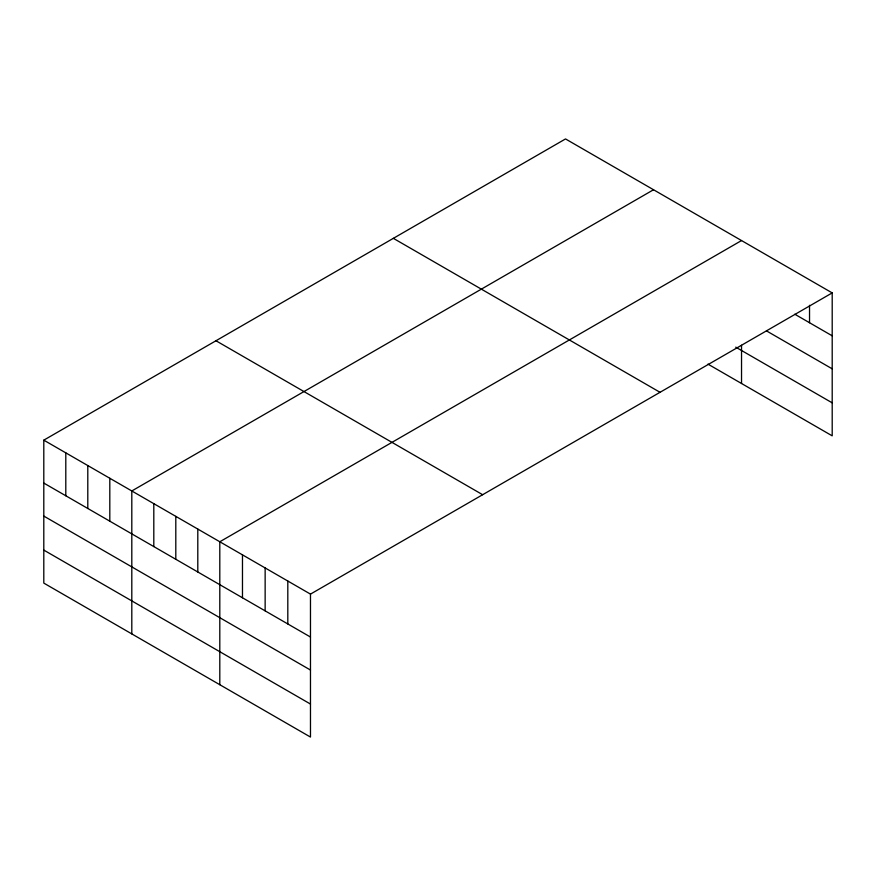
<?xml version="1.0" encoding="UTF-8"?>
<svg xmlns="http://www.w3.org/2000/svg" width="876" height="876" viewBox="0 0 876 876"><rect width="100%" height="100%" fill="white"/><g stroke="black" fill="none" stroke-linecap="round" stroke-linejoin="round"><path stroke-width="1.31" d="M43.8 440.157L310.476 594.114L310.476 737.066L43.8 583.098L43.8 440.157L565.524 138.934L832.2 292.902L832.2 435.843L707.95 364.109M653.529 189.742L131.805 490.965L131.805 633.906M741.534 240.55L219.799 541.773L219.799 684.714M310.476 594.114L832.2 292.902M794.795 314.221L832.2 335.815M766.467 330.876L832.2 368.829M735.741 347.148L832.2 402.84M393.357 238.338L660.033 392.306M215.967 340.753L482.643 494.71M43.8 483.07L310.476 637.038M43.8 516.084L310.476 670.041M43.8 550.095L310.476 704.052M809.533 305.297L809.533 322.729M741.534 345.254L741.534 383.502M287.81 581.029L287.81 623.953M265.143 567.944L265.143 610.857M242.477 554.858L242.477 597.771M197.801 529.071L197.801 571.984M175.802 516.369L175.802 559.282M153.804 503.667L153.804 546.58M109.807 478.263L109.807 521.176M87.797 465.561L87.797 508.474M65.799 452.859L65.799 495.772"/></g></svg>
